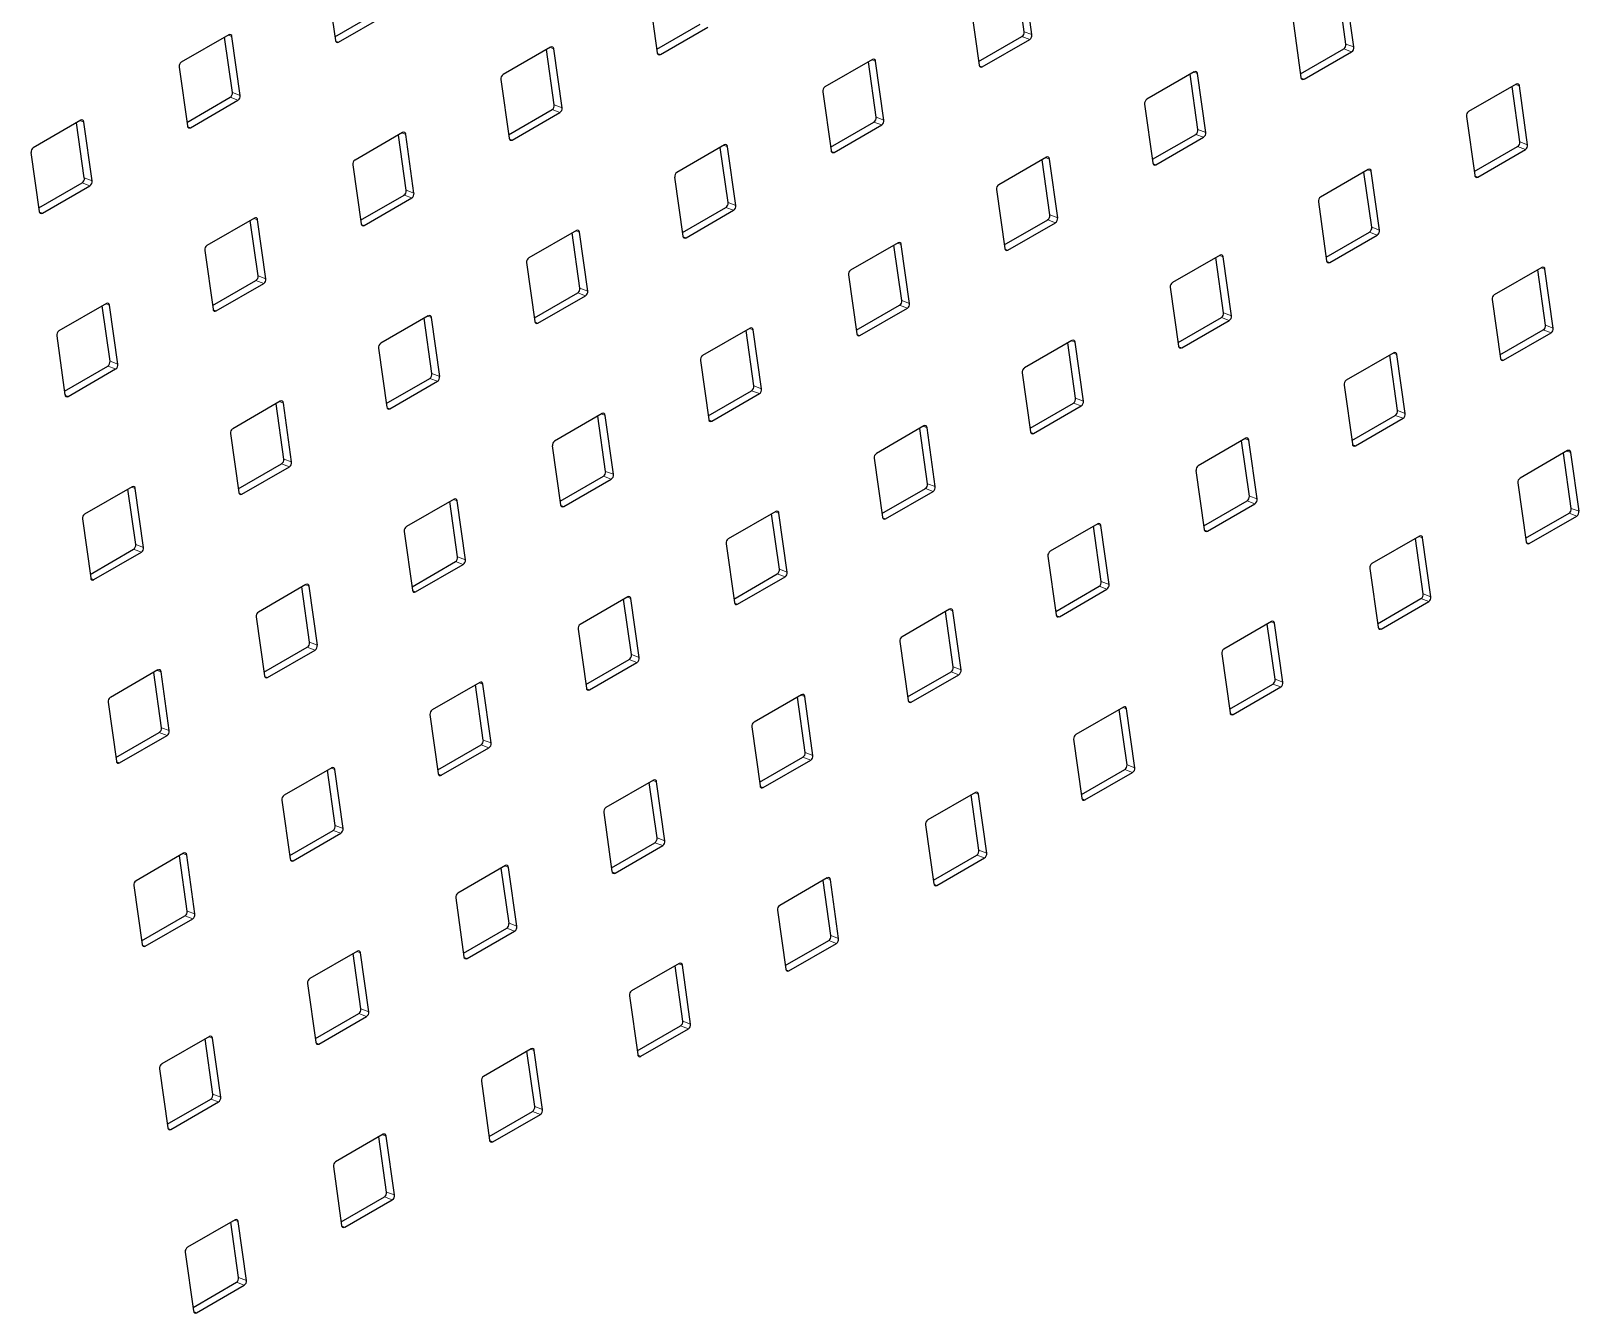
# Model space of a CAD drawing. Header units: millimetres. Extents: x -218071 to -203542, y 15363 to 51382.
# Drawn here: x -216848.28 to -216827.58, y 51088.17 to 51105.31 of the extents above; entities that cross this region are included whole.
import ezdxf

# ---------------------------------------------------------------- set-up
doc = ezdxf.new("R2010")
doc.units = ezdxf.units.MM
doc.header["$LTSCALE"] = 4
doc.layers.add('TPF-EQUIPEMENT', color=7, linetype='Continuous')

msp = doc.modelspace()

# ---------------------------------------------------------------- linework, layer by layer
at = {"layer": 'TPF-EQUIPEMENT', "color": 7, "linetype": 'Continuous', "lineweight": 25}
for p, q in [((-216835.004, 51105.3), (-216835.107, 51106.04)), ((-216834.899, 51105.261), (-216835.01, 51106.049)), ((-216844.324, 51105.97), (-216844.214, 51105.183)), ((-216830.7, 51105.135), (-216830.804, 51105.875)), ((-216830.596, 51105.096), (-216830.706, 51105.884)), ((-216840.02, 51105.806), (-216839.91, 51105.018)), ((-216835.717, 51105.641), (-216835.606, 51104.853)), ((-216844.22, 51105.231), (-216843.64, 51105.566)), ((-216844.172, 51105.16), (-216843.536, 51105.527)), ((-216839.917, 51105.066), (-216839.337, 51105.401)), ((-216831.413, 51105.476), (-216831.303, 51104.688)), ((-216845.638, 51105.259), (-216846.275, 51104.892)), ((-216845.591, 51104.487), (-216845.695, 51105.227)), ((-216845.486, 51104.448), (-216845.597, 51105.236)), ((-216839.868, 51104.995), (-216839.232, 51105.362)), ((-216835.613, 51104.901), (-216835.033, 51105.236)), ((-216835.565, 51104.83), (-216834.928, 51105.197)), ((-216841.335, 51105.094), (-216841.971, 51104.727)), ((-216841.287, 51104.322), (-216841.391, 51105.062)), ((-216841.183, 51104.283), (-216841.293, 51105.071)), ((-216831.309, 51104.736), (-216830.729, 51105.071)), ((-216831.261, 51104.665), (-216830.625, 51105.032)), ((-216846.304, 51104.828), (-216846.193, 51104.04)), ((-216837.031, 51104.929), (-216837.668, 51104.562)), ((-216836.984, 51104.157), (-216837.087, 51104.897)), ((-216836.879, 51104.118), (-216836.99, 51104.906)), ((-216842, 51104.663), (-216841.89, 51103.875)), ((-216832.728, 51104.765), (-216833.364, 51104.397)), ((-216832.68, 51103.993), (-216832.784, 51104.732)), ((-216832.576, 51103.954), (-216832.686, 51104.741)), ((-216828.424, 51104.6), (-216829.06, 51104.232)), ((-216828.376, 51103.828), (-216828.48, 51104.567)), ((-216828.272, 51103.789), (-216828.382, 51104.576)), ((-216846.2, 51104.088), (-216845.62, 51104.423)), ((-216846.152, 51104.017), (-216845.516, 51104.384)), ((-216837.697, 51104.498), (-216837.586, 51103.71)), ((-216841.897, 51103.923), (-216841.316, 51104.258)), ((-216841.848, 51103.852), (-216841.212, 51104.219)), ((-216833.393, 51104.333), (-216833.283, 51103.545)), ((-216829.09, 51104.168), (-216828.979, 51103.381)), ((-216847.618, 51104.117), (-216848.255, 51103.749)), ((-216847.571, 51103.345), (-216847.674, 51104.084)), ((-216847.466, 51103.306), (-216847.577, 51104.093)), ((-216843.315, 51103.952), (-216843.951, 51103.584)), ((-216837.593, 51103.758), (-216837.013, 51104.093)), ((-216837.545, 51103.687), (-216836.908, 51104.054)), ((-216843.267, 51103.18), (-216843.371, 51103.919)), ((-216843.163, 51103.141), (-216843.273, 51103.928)), ((-216839.011, 51103.787), (-216839.647, 51103.419)), ((-216838.963, 51103.015), (-216839.067, 51103.754)), ((-216838.859, 51102.976), (-216838.97, 51103.763)), ((-216833.289, 51103.594), (-216832.709, 51103.928)), ((-216833.241, 51103.522), (-216832.605, 51103.889)), ((-216828.986, 51103.429), (-216828.406, 51103.764)), ((-216848.284, 51103.685), (-216848.173, 51102.897)), ((-216834.707, 51103.622), (-216835.344, 51103.255)), ((-216834.66, 51102.85), (-216834.764, 51103.589)), ((-216834.555, 51102.811), (-216834.666, 51103.598)), ((-216828.938, 51103.357), (-216828.301, 51103.725)), ((-216843.98, 51103.52), (-216843.87, 51102.733)), ((-216839.677, 51103.355), (-216839.566, 51102.568)), ((-216830.404, 51103.457), (-216831.04, 51103.09)), ((-216830.356, 51102.685), (-216830.46, 51103.424)), ((-216830.252, 51102.646), (-216830.362, 51103.434)), ((-216848.18, 51102.946), (-216847.6, 51103.28)), ((-216848.132, 51102.874), (-216847.495, 51103.241)), ((-216843.876, 51102.781), (-216843.296, 51103.116)), ((-216835.373, 51103.19), (-216835.263, 51102.403)), ((-216843.828, 51102.709), (-216843.192, 51103.077)), ((-216839.573, 51102.616), (-216838.993, 51102.951)), ((-216839.525, 51102.544), (-216838.888, 51102.912)), ((-216831.069, 51103.025), (-216830.959, 51102.238)), ((-216845.295, 51102.809), (-216845.931, 51102.442)), ((-216845.247, 51102.037), (-216845.351, 51102.777)), ((-216845.143, 51101.998), (-216845.253, 51102.786)), ((-216835.269, 51102.451), (-216834.689, 51102.786)), ((-216835.221, 51102.379), (-216834.585, 51102.747)), ((-216840.991, 51102.644), (-216841.627, 51102.277)), ((-216840.943, 51101.872), (-216841.047, 51102.612)), ((-216840.839, 51101.833), (-216840.949, 51102.621)), ((-216830.966, 51102.286), (-216830.385, 51102.621)), ((-216830.917, 51102.215), (-216830.281, 51102.582)), ((-216845.96, 51102.377), (-216845.85, 51101.59)), ((-216836.687, 51102.479), (-216837.324, 51102.112)), ((-216836.64, 51101.707), (-216836.744, 51102.447)), ((-216836.535, 51101.668), (-216836.646, 51102.456)), ((-216832.384, 51102.314), (-216833.02, 51101.947)), ((-216832.232, 51101.503), (-216832.342, 51102.291)), ((-216841.657, 51102.213), (-216841.546, 51101.425)), ((-216832.336, 51101.542), (-216832.44, 51102.282)), ((-216828.08, 51102.149), (-216828.717, 51101.782)), ((-216828.033, 51101.377), (-216828.136, 51102.117)), ((-216827.928, 51101.338), (-216828.039, 51102.126)), ((-216845.856, 51101.638), (-216845.276, 51101.973)), ((-216845.808, 51101.567), (-216845.172, 51101.934)), ((-216837.353, 51102.048), (-216837.242, 51101.26)), ((-216833.049, 51101.883), (-216832.939, 51101.095)), ((-216847.274, 51101.666), (-216847.911, 51101.299)), ((-216841.553, 51101.473), (-216840.973, 51101.808)), ((-216841.505, 51101.402), (-216840.868, 51101.769)), ((-216828.746, 51101.718), (-216828.635, 51100.93)), ((-216847.227, 51100.894), (-216847.331, 51101.634)), ((-216847.122, 51100.855), (-216847.233, 51101.643)), ((-216842.971, 51101.501), (-216843.607, 51101.134)), ((-216842.923, 51100.729), (-216843.027, 51101.469)), ((-216842.819, 51100.69), (-216842.929, 51101.478)), ((-216837.249, 51101.308), (-216836.669, 51101.643)), ((-216837.201, 51101.237), (-216836.565, 51101.604)), ((-216832.946, 51101.143), (-216832.365, 51101.478)), ((-216838.667, 51101.336), (-216839.304, 51100.969)), ((-216838.62, 51100.565), (-216838.723, 51101.304)), ((-216838.515, 51100.526), (-216838.626, 51101.313)), ((-216832.897, 51101.072), (-216832.261, 51101.439)), ((-216828.642, 51100.978), (-216828.062, 51101.313)), ((-216828.594, 51100.907), (-216827.957, 51101.274)), ((-216847.94, 51101.235), (-216847.83, 51100.447)), ((-216843.636, 51101.07), (-216843.526, 51100.282)), ((-216834.364, 51101.172), (-216835, 51100.804)), ((-216834.316, 51100.4), (-216834.42, 51101.139)), ((-216834.212, 51100.361), (-216834.322, 51101.148)), ((-216839.333, 51100.905), (-216839.222, 51100.117)), ((-216830.06, 51101.007), (-216830.696, 51100.639)), ((-216830.012, 51100.235), (-216830.116, 51100.974)), ((-216829.908, 51100.196), (-216830.019, 51100.983)), ((-216847.836, 51100.495), (-216847.256, 51100.83)), ((-216847.788, 51100.424), (-216847.152, 51100.791)), ((-216843.533, 51100.33), (-216842.952, 51100.665)), ((-216835.029, 51100.74), (-216834.919, 51099.952)), ((-216843.484, 51100.259), (-216842.848, 51100.626)), ((-216839.229, 51100.166), (-216838.649, 51100.5)), ((-216839.181, 51100.094), (-216838.544, 51100.461)), ((-216830.726, 51100.575), (-216830.615, 51099.788)), ((-216844.951, 51100.359), (-216845.587, 51099.991)), ((-216844.903, 51099.587), (-216845.007, 51100.326)), ((-216844.799, 51099.548), (-216844.909, 51100.335)), ((-216834.925, 51100.001), (-216834.345, 51100.335)), ((-216834.877, 51099.929), (-216834.241, 51100.296)), ((-216840.647, 51100.194), (-216841.284, 51099.826)), ((-216840.6, 51099.422), (-216840.703, 51100.161)), ((-216840.495, 51099.383), (-216840.606, 51100.17)), ((-216836.344, 51100.029), (-216836.98, 51099.662)), ((-216830.622, 51099.836), (-216830.042, 51100.171)), ((-216830.574, 51099.764), (-216829.937, 51100.132)), ((-216845.616, 51099.927), (-216845.506, 51099.14)), ((-216836.296, 51099.257), (-216836.4, 51099.996)), ((-216836.192, 51099.218), (-216836.302, 51100.006)), ((-216832.04, 51099.864), (-216832.676, 51099.497)), ((-216831.992, 51099.092), (-216832.096, 51099.832)), ((-216831.888, 51099.053), (-216831.998, 51099.841)), ((-216841.313, 51099.762), (-216841.202, 51098.975)), ((-216837.009, 51099.597), (-216836.899, 51098.81)), ((-216827.736, 51099.699), (-216828.373, 51099.332)), ((-216827.689, 51098.927), (-216827.793, 51099.667)), ((-216827.584, 51098.888), (-216827.695, 51099.676)), ((-216845.513, 51099.188), (-216844.932, 51099.523)), ((-216845.464, 51099.116), (-216844.828, 51099.484)), ((-216832.706, 51099.432), (-216832.595, 51098.645)), ((-216846.931, 51099.216), (-216847.567, 51098.849)), ((-216846.883, 51098.444), (-216846.987, 51099.184)), ((-216846.779, 51098.405), (-216846.889, 51099.193)), ((-216841.209, 51099.023), (-216840.629, 51099.358)), ((-216841.161, 51098.951), (-216840.524, 51099.319)), ((-216836.905, 51098.858), (-216836.325, 51099.193)), ((-216828.402, 51099.268), (-216828.291, 51098.48)), ((-216842.627, 51099.051), (-216843.263, 51098.684)), ((-216842.579, 51098.279), (-216842.683, 51099.019)), ((-216842.475, 51098.24), (-216842.586, 51099.028)), ((-216836.857, 51098.786), (-216836.221, 51099.154)), ((-216832.602, 51098.693), (-216832.022, 51099.028)), ((-216832.554, 51098.622), (-216831.917, 51098.989)), ((-216847.596, 51098.785), (-216847.486, 51097.997)), ((-216838.323, 51098.886), (-216838.96, 51098.519)), ((-216838.276, 51098.114), (-216838.38, 51098.854)), ((-216838.171, 51098.075), (-216838.282, 51098.863)), ((-216828.298, 51098.528), (-216827.718, 51098.863)), ((-216828.25, 51098.457), (-216827.614, 51098.824)), ((-216843.293, 51098.62), (-216843.182, 51097.832)), ((-216834.02, 51098.721), (-216834.656, 51098.354)), ((-216833.972, 51097.949), (-216834.076, 51098.689)), ((-216833.868, 51097.91), (-216833.978, 51098.698)), ((-216847.492, 51098.045), (-216846.912, 51098.38)), ((-216838.989, 51098.455), (-216838.879, 51097.667)), ((-216829.716, 51098.556), (-216830.353, 51098.189)), ((-216829.669, 51097.784), (-216829.772, 51098.524)), ((-216829.564, 51097.745), (-216829.675, 51098.533)), ((-216847.444, 51097.974), (-216846.808, 51098.341)), ((-216843.189, 51097.88), (-216842.609, 51098.215)), ((-216843.141, 51097.809), (-216842.504, 51098.176)), ((-216834.685, 51098.29), (-216834.575, 51097.502)), ((-216838.885, 51097.715), (-216838.305, 51098.05)), ((-216838.837, 51097.644), (-216838.201, 51098.011)), ((-216830.382, 51098.125), (-216830.271, 51097.337)), ((-216844.607, 51097.908), (-216845.243, 51097.541)), ((-216844.559, 51097.136), (-216844.663, 51097.876)), ((-216844.455, 51097.097), (-216844.565, 51097.885)), ((-216840.303, 51097.743), (-216840.94, 51097.376)), ((-216834.582, 51097.55), (-216834.001, 51097.885)), ((-216834.533, 51097.479), (-216833.897, 51097.846)), ((-216840.256, 51096.972), (-216840.36, 51097.711)), ((-216840.151, 51096.933), (-216840.262, 51097.72)), ((-216836, 51097.579), (-216836.636, 51097.211)), ((-216835.952, 51096.807), (-216836.056, 51097.546)), ((-216835.848, 51096.768), (-216835.958, 51097.555)), ((-216830.278, 51097.385), (-216829.698, 51097.72)), ((-216830.23, 51097.314), (-216829.593, 51097.681)), ((-216845.273, 51097.477), (-216845.162, 51096.689)), ((-216831.696, 51097.414), (-216832.333, 51097.046)), ((-216831.649, 51096.642), (-216831.752, 51097.381)), ((-216831.544, 51096.603), (-216831.655, 51097.39)), ((-216840.969, 51097.312), (-216840.858, 51096.524)), ((-216836.665, 51097.147), (-216836.555, 51096.36)), ((-216845.169, 51096.737), (-216844.589, 51097.072)), ((-216845.121, 51096.666), (-216844.484, 51097.033)), ((-216840.865, 51096.573), (-216840.285, 51096.907)), ((-216832.362, 51096.982), (-216832.251, 51096.195)), ((-216846.587, 51096.766), (-216847.223, 51096.398)), ((-216846.539, 51095.994), (-216846.643, 51096.733)), ((-216846.435, 51095.955), (-216846.545, 51096.742)), ((-216840.817, 51096.501), (-216840.181, 51096.868)), ((-216836.562, 51096.408), (-216835.981, 51096.742)), ((-216836.513, 51096.336), (-216835.877, 51096.703)), ((-216842.283, 51096.601), (-216842.92, 51096.233)), ((-216842.236, 51095.829), (-216842.339, 51096.568)), ((-216842.131, 51095.79), (-216842.242, 51096.577)), ((-216832.258, 51096.243), (-216831.678, 51096.578)), ((-216832.21, 51096.171), (-216831.573, 51096.539)), ((-216847.252, 51096.334), (-216847.142, 51095.547)), ((-216837.98, 51096.436), (-216838.616, 51096.069)), ((-216837.932, 51095.664), (-216838.036, 51096.403)), ((-216837.828, 51095.625), (-216837.938, 51096.413)), ((-216842.949, 51096.169), (-216842.838, 51095.382)), ((-216833.676, 51096.271), (-216834.312, 51095.904)), ((-216833.628, 51095.499), (-216833.732, 51096.239)), ((-216833.524, 51095.46), (-216833.635, 51096.248)), ((-216847.149, 51095.595), (-216846.568, 51095.93)), ((-216847.1, 51095.523), (-216846.464, 51095.891)), ((-216838.645, 51096.004), (-216838.535, 51095.217)), ((-216842.845, 51095.43), (-216842.265, 51095.765)), ((-216842.797, 51095.358), (-216842.16, 51095.726)), ((-216834.342, 51095.84), (-216834.231, 51095.052)), ((-216844.263, 51095.458), (-216844.9, 51095.091)), ((-216838.541, 51095.265), (-216837.961, 51095.6)), ((-216838.493, 51095.193), (-216837.857, 51095.561)), ((-216844.216, 51094.686), (-216844.319, 51095.426)), ((-216844.111, 51094.647), (-216844.222, 51095.435)), ((-216839.96, 51095.293), (-216840.596, 51094.926)), ((-216839.912, 51094.521), (-216840.016, 51095.261)), ((-216839.808, 51094.482), (-216839.918, 51095.27)), ((-216834.238, 51095.1), (-216833.658, 51095.435)), ((-216834.19, 51095.029), (-216833.553, 51095.396)), ((-216835.656, 51095.128), (-216836.292, 51094.761)), ((-216835.608, 51094.356), (-216835.712, 51095.096)), ((-216835.504, 51094.317), (-216835.614, 51095.105)), ((-216844.929, 51095.027), (-216844.818, 51094.239)), ((-216840.625, 51094.862), (-216840.515, 51094.074)), ((-216836.322, 51094.697), (-216836.211, 51093.909)), ((-216844.825, 51094.287), (-216844.245, 51094.622)), ((-216844.777, 51094.216), (-216844.14, 51094.583)), ((-216840.521, 51094.122), (-216839.941, 51094.457)), ((-216846.243, 51094.315), (-216846.879, 51093.948)), ((-216846.195, 51093.543), (-216846.299, 51094.283)), ((-216846.091, 51093.504), (-216846.202, 51094.292)), ((-216840.473, 51094.051), (-216839.837, 51094.418)), ((-216836.218, 51093.957), (-216835.638, 51094.292)), ((-216836.17, 51093.886), (-216835.533, 51094.253)), ((-216841.939, 51094.151), (-216842.576, 51093.783)), ((-216841.892, 51093.379), (-216841.996, 51094.118)), ((-216841.787, 51093.34), (-216841.898, 51094.127)), ((-216846.909, 51093.884), (-216846.798, 51093.096)), ((-216837.636, 51093.986), (-216838.272, 51093.618)), ((-216837.588, 51093.214), (-216837.692, 51093.953)), ((-216837.484, 51093.175), (-216837.594, 51093.962)), ((-216842.605, 51093.719), (-216842.495, 51092.931)), ((-216846.805, 51093.144), (-216846.225, 51093.479)), ((-216846.757, 51093.073), (-216846.12, 51093.44)), ((-216838.301, 51093.554), (-216838.191, 51092.767)), ((-216842.501, 51092.98), (-216841.921, 51093.314)), ((-216842.453, 51092.908), (-216841.817, 51093.275)), ((-216843.919, 51093.008), (-216844.556, 51092.641)), ((-216843.872, 51092.236), (-216843.976, 51092.975)), ((-216843.767, 51092.197), (-216843.878, 51092.984)), ((-216838.198, 51092.815), (-216837.617, 51093.15)), ((-216838.149, 51092.743), (-216837.513, 51093.11)), ((-216839.616, 51092.843), (-216840.252, 51092.476)), ((-216839.568, 51092.071), (-216839.672, 51092.81)), ((-216839.464, 51092.032), (-216839.574, 51092.82)), ((-216844.585, 51092.576), (-216844.474, 51091.789)), ((-216840.281, 51092.411), (-216840.171, 51091.624)), ((-216844.481, 51091.837), (-216843.901, 51092.172)), ((-216844.433, 51091.765), (-216843.797, 51092.133)), ((-216840.178, 51091.672), (-216839.597, 51092.007)), ((-216840.129, 51091.601), (-216839.493, 51091.968)), ((-216845.899, 51091.865), (-216846.536, 51091.498)), ((-216845.852, 51091.093), (-216845.955, 51091.833)), ((-216845.747, 51091.054), (-216845.858, 51091.842)), ((-216841.596, 51091.7), (-216842.232, 51091.333)), ((-216841.548, 51090.928), (-216841.652, 51091.668)), ((-216841.444, 51090.889), (-216841.554, 51091.677)), ((-216846.565, 51091.434), (-216846.454, 51090.646)), ((-216842.261, 51091.269), (-216842.151, 51090.481)), ((-216846.461, 51090.694), (-216845.881, 51091.029)), ((-216846.413, 51090.623), (-216845.776, 51090.99)), ((-216842.157, 51090.529), (-216841.577, 51090.864)), ((-216842.109, 51090.458), (-216841.473, 51090.825)), ((-216843.576, 51090.558), (-216844.212, 51090.19)), ((-216843.528, 51089.786), (-216843.632, 51090.525)), ((-216843.424, 51089.747), (-216843.534, 51090.534)), ((-216844.241, 51090.126), (-216844.131, 51089.338)), ((-216844.137, 51089.387), (-216843.557, 51089.721)), ((-216844.089, 51089.315), (-216843.453, 51089.682)), ((-216845.555, 51089.415), (-216846.192, 51089.048)), ((-216845.508, 51088.643), (-216845.612, 51089.382)), ((-216845.403, 51088.604), (-216845.514, 51089.391)), ((-216846.221, 51088.983), (-216846.111, 51088.196)), ((-216846.117, 51088.244), (-216845.537, 51088.579)), ((-216846.069, 51088.172), (-216845.433, 51088.54))]:
    msp.add_line(p, q, dxfattribs=at)
at = {"layer": 'TPF-EQUIPEMENT', "color": 8, "linetype": 'Continuous', "lineweight": 18}
for p, q in [((-216845.647, 51105.254), (-216845.597, 51105.236)), ((-216835.033, 51105.236), (-216834.928, 51105.197)), ((-216835.004, 51105.3), (-216834.899, 51105.261)), ((-216844.212, 51105.174), (-216844.172, 51105.16)), ((-216841.343, 51105.09), (-216841.293, 51105.071)), ((-216839.908, 51105.009), (-216839.868, 51104.995)), ((-216830.729, 51105.071), (-216830.625, 51105.032)), ((-216830.7, 51105.135), (-216830.596, 51105.096)), ((-216837.039, 51104.925), (-216836.99, 51104.906)), ((-216835.604, 51104.844), (-216835.565, 51104.83)), ((-216832.736, 51104.76), (-216832.686, 51104.741)), ((-216831.301, 51104.68), (-216831.261, 51104.665)), ((-216828.432, 51104.595), (-216828.382, 51104.576)), ((-216845.62, 51104.423), (-216845.516, 51104.384)), ((-216845.591, 51104.487), (-216845.486, 51104.448)), ((-216841.316, 51104.258), (-216841.212, 51104.219)), ((-216841.287, 51104.322), (-216841.183, 51104.283)), ((-216836.984, 51104.157), (-216836.879, 51104.118)), ((-216847.626, 51104.112), (-216847.577, 51104.093)), ((-216846.191, 51104.032), (-216846.152, 51104.017)), ((-216843.323, 51103.947), (-216843.273, 51103.928)), ((-216837.013, 51104.093), (-216836.908, 51104.054)), ((-216832.68, 51103.993), (-216832.576, 51103.954)), ((-216841.888, 51103.867), (-216841.848, 51103.852)), ((-216839.019, 51103.782), (-216838.97, 51103.763)), ((-216832.709, 51103.928), (-216832.605, 51103.889)), ((-216828.406, 51103.764), (-216828.301, 51103.725)), ((-216828.376, 51103.828), (-216828.272, 51103.789)), ((-216837.584, 51103.702), (-216837.545, 51103.687)), ((-216834.716, 51103.617), (-216834.666, 51103.598)), ((-216833.281, 51103.537), (-216833.241, 51103.522)), ((-216847.571, 51103.345), (-216847.466, 51103.306)), ((-216830.412, 51103.452), (-216830.362, 51103.434)), ((-216828.977, 51103.372), (-216828.938, 51103.357)), ((-216847.6, 51103.28), (-216847.495, 51103.241)), ((-216843.296, 51103.116), (-216843.192, 51103.077)), ((-216843.267, 51103.18), (-216843.163, 51103.141)), ((-216838.993, 51102.951), (-216838.888, 51102.912)), ((-216838.963, 51103.015), (-216838.859, 51102.976)), ((-216848.171, 51102.889), (-216848.132, 51102.874)), ((-216845.303, 51102.804), (-216845.253, 51102.786)), ((-216843.868, 51102.724), (-216843.828, 51102.709)), ((-216834.689, 51102.786), (-216834.585, 51102.747)), ((-216834.66, 51102.85), (-216834.555, 51102.811)), ((-216840.999, 51102.639), (-216840.949, 51102.621)), ((-216839.564, 51102.559), (-216839.525, 51102.544)), ((-216830.385, 51102.621), (-216830.281, 51102.582)), ((-216830.356, 51102.685), (-216830.252, 51102.646)), ((-216836.696, 51102.474), (-216836.646, 51102.456)), ((-216835.26, 51102.394), (-216835.221, 51102.379)), ((-216832.392, 51102.309), (-216832.342, 51102.291)), ((-216830.957, 51102.229), (-216830.917, 51102.215)), ((-216828.088, 51102.145), (-216828.039, 51102.126)), ((-216845.276, 51101.973), (-216845.172, 51101.934)), ((-216845.247, 51102.037), (-216845.143, 51101.998)), ((-216840.973, 51101.808), (-216840.868, 51101.769)), ((-216840.943, 51101.872), (-216840.839, 51101.833)), ((-216836.64, 51101.707), (-216836.535, 51101.668)), ((-216847.283, 51101.661), (-216847.233, 51101.643)), ((-216845.848, 51101.581), (-216845.808, 51101.567)), ((-216842.979, 51101.497), (-216842.929, 51101.478)), ((-216836.669, 51101.643), (-216836.565, 51101.604)), ((-216832.365, 51101.478), (-216832.261, 51101.439)), ((-216832.336, 51101.542), (-216832.232, 51101.503)), ((-216841.544, 51101.416), (-216841.505, 51101.402)), ((-216838.675, 51101.332), (-216838.626, 51101.313)), ((-216828.062, 51101.313), (-216827.957, 51101.274)), ((-216828.033, 51101.377), (-216827.928, 51101.338)), ((-216837.24, 51101.251), (-216837.201, 51101.237)), ((-216834.372, 51101.167), (-216834.322, 51101.148)), ((-216832.937, 51101.087), (-216832.897, 51101.072)), ((-216847.227, 51100.894), (-216847.122, 51100.855)), ((-216830.068, 51101.002), (-216830.019, 51100.983)), ((-216828.633, 51100.922), (-216828.594, 51100.907)), ((-216847.256, 51100.83), (-216847.152, 51100.791)), ((-216842.952, 51100.665), (-216842.848, 51100.626)), ((-216842.923, 51100.729), (-216842.819, 51100.69)), ((-216847.828, 51100.439), (-216847.788, 51100.424)), ((-216838.649, 51100.5), (-216838.544, 51100.461)), ((-216838.62, 51100.565), (-216838.515, 51100.526)), ((-216844.959, 51100.354), (-216844.909, 51100.335)), ((-216843.524, 51100.274), (-216843.484, 51100.259)), ((-216834.345, 51100.335), (-216834.241, 51100.296)), ((-216834.316, 51100.4), (-216834.212, 51100.361)), ((-216830.012, 51100.235), (-216829.908, 51100.196)), ((-216840.655, 51100.189), (-216840.606, 51100.17)), ((-216839.22, 51100.109), (-216839.181, 51100.094)), ((-216836.352, 51100.024), (-216836.302, 51100.006)), ((-216830.042, 51100.171), (-216829.937, 51100.132)), ((-216834.917, 51099.944), (-216834.877, 51099.929)), ((-216832.048, 51099.859), (-216831.998, 51099.841)), ((-216830.613, 51099.779), (-216830.574, 51099.764)), ((-216827.745, 51099.694), (-216827.695, 51099.676)), ((-216844.932, 51099.523), (-216844.828, 51099.484)), ((-216844.903, 51099.587), (-216844.799, 51099.548)), ((-216840.6, 51099.422), (-216840.495, 51099.383)), ((-216846.939, 51099.211), (-216846.889, 51099.193)), ((-216840.629, 51099.358), (-216840.524, 51099.319)), ((-216836.325, 51099.193), (-216836.221, 51099.154)), ((-216836.296, 51099.257), (-216836.192, 51099.218)), ((-216845.504, 51099.131), (-216845.464, 51099.116)), ((-216842.635, 51099.046), (-216842.586, 51099.028)), ((-216832.022, 51099.028), (-216831.917, 51098.989)), ((-216831.992, 51099.092), (-216831.888, 51099.053)), ((-216841.2, 51098.966), (-216841.161, 51098.951)), ((-216838.332, 51098.881), (-216838.282, 51098.863)), ((-216836.897, 51098.801), (-216836.857, 51098.786)), ((-216827.718, 51098.863), (-216827.614, 51098.824)), ((-216827.689, 51098.927), (-216827.584, 51098.888)), ((-216834.028, 51098.716), (-216833.978, 51098.698)), ((-216832.593, 51098.636), (-216832.554, 51098.622)), ((-216846.912, 51098.38), (-216846.808, 51098.341)), ((-216846.883, 51098.444), (-216846.779, 51098.405)), ((-216829.724, 51098.552), (-216829.675, 51098.533)), ((-216828.289, 51098.471), (-216828.25, 51098.457)), ((-216842.609, 51098.215), (-216842.504, 51098.176)), ((-216842.579, 51098.279), (-216842.475, 51098.24)), ((-216847.484, 51097.988), (-216847.444, 51097.974)), ((-216838.305, 51098.05), (-216838.201, 51098.011)), ((-216838.276, 51098.114), (-216838.171, 51098.075)), ((-216833.972, 51097.949), (-216833.868, 51097.91)), ((-216844.615, 51097.904), (-216844.565, 51097.885)), ((-216843.18, 51097.823), (-216843.141, 51097.809)), ((-216840.312, 51097.739), (-216840.262, 51097.72)), ((-216834.001, 51097.885), (-216833.897, 51097.846)), ((-216829.669, 51097.784), (-216829.564, 51097.745)), ((-216838.876, 51097.659), (-216838.837, 51097.644)), ((-216836.008, 51097.574), (-216835.958, 51097.555)), ((-216829.698, 51097.72), (-216829.593, 51097.681)), ((-216834.573, 51097.494), (-216834.533, 51097.479)), ((-216831.704, 51097.409), (-216831.655, 51097.39)), ((-216830.269, 51097.329), (-216830.23, 51097.314)), ((-216844.559, 51097.136), (-216844.455, 51097.097)), ((-216844.589, 51097.072), (-216844.484, 51097.033)), ((-216840.285, 51096.907), (-216840.181, 51096.868)), ((-216840.256, 51096.972), (-216840.151, 51096.933)), ((-216846.595, 51096.761), (-216846.545, 51096.742)), ((-216835.981, 51096.742), (-216835.877, 51096.703)), ((-216835.952, 51096.807), (-216835.848, 51096.768)), ((-216845.16, 51096.681), (-216845.121, 51096.666)), ((-216842.291, 51096.596), (-216842.242, 51096.577)), ((-216840.856, 51096.516), (-216840.817, 51096.501)), ((-216831.678, 51096.578), (-216831.573, 51096.539)), ((-216831.649, 51096.642), (-216831.544, 51096.603)), ((-216837.988, 51096.431), (-216837.938, 51096.413)), ((-216836.553, 51096.351), (-216836.513, 51096.336)), ((-216833.684, 51096.266), (-216833.635, 51096.248)), ((-216832.249, 51096.186), (-216832.21, 51096.171)), ((-216846.568, 51095.93), (-216846.464, 51095.891)), ((-216846.539, 51095.994), (-216846.435, 51095.955)), ((-216842.265, 51095.765), (-216842.16, 51095.726)), ((-216842.236, 51095.829), (-216842.131, 51095.79)), ((-216837.932, 51095.664), (-216837.828, 51095.625)), ((-216847.14, 51095.538), (-216847.1, 51095.523)), ((-216837.961, 51095.6), (-216837.857, 51095.561)), ((-216833.628, 51095.499), (-216833.524, 51095.46)), ((-216844.271, 51095.453), (-216844.222, 51095.435)), ((-216842.836, 51095.373), (-216842.797, 51095.358)), ((-216839.968, 51095.288), (-216839.918, 51095.27)), ((-216833.658, 51095.435), (-216833.553, 51095.396)), ((-216838.533, 51095.208), (-216838.493, 51095.193)), ((-216835.664, 51095.124), (-216835.614, 51095.105)), ((-216834.229, 51095.043), (-216834.19, 51095.029)), ((-216844.216, 51094.686), (-216844.111, 51094.647)), ((-216844.245, 51094.622), (-216844.14, 51094.583)), ((-216839.941, 51094.457), (-216839.837, 51094.418)), ((-216839.912, 51094.521), (-216839.808, 51094.482)), ((-216846.251, 51094.311), (-216846.202, 51094.292)), ((-216844.816, 51094.23), (-216844.777, 51094.216)), ((-216835.638, 51094.292), (-216835.533, 51094.253)), ((-216835.608, 51094.356), (-216835.504, 51094.317)), ((-216841.948, 51094.146), (-216841.898, 51094.127)), ((-216840.513, 51094.066), (-216840.473, 51094.051)), ((-216837.644, 51093.981), (-216837.594, 51093.962)), ((-216836.209, 51093.901), (-216836.17, 51093.886)), ((-216846.225, 51093.479), (-216846.12, 51093.44)), ((-216846.195, 51093.543), (-216846.091, 51093.504)), ((-216841.921, 51093.314), (-216841.817, 51093.275)), ((-216841.892, 51093.379), (-216841.787, 51093.34)), ((-216837.588, 51093.214), (-216837.484, 51093.175)), ((-216846.796, 51093.088), (-216846.757, 51093.073)), ((-216843.928, 51093.003), (-216843.878, 51092.984)), ((-216837.617, 51093.15), (-216837.513, 51093.11)), ((-216842.492, 51092.923), (-216842.453, 51092.908)), ((-216839.624, 51092.838), (-216839.574, 51092.82)), ((-216838.189, 51092.758), (-216838.149, 51092.743)), ((-216843.901, 51092.172), (-216843.797, 51092.133)), ((-216843.872, 51092.236), (-216843.767, 51092.197)), ((-216839.597, 51092.007), (-216839.493, 51091.968)), ((-216839.568, 51092.071), (-216839.464, 51092.032)), ((-216845.907, 51091.86), (-216845.858, 51091.842)), ((-216844.472, 51091.78), (-216844.433, 51091.765)), ((-216841.604, 51091.695), (-216841.554, 51091.677)), ((-216840.169, 51091.615), (-216840.129, 51091.601)), ((-216845.881, 51091.029), (-216845.776, 51090.99)), ((-216845.852, 51091.093), (-216845.747, 51091.054)), ((-216841.548, 51090.928), (-216841.444, 51090.889)), ((-216841.577, 51090.864), (-216841.473, 51090.825)), ((-216846.452, 51090.637), (-216846.413, 51090.623)), ((-216843.584, 51090.553), (-216843.534, 51090.534)), ((-216842.149, 51090.473), (-216842.109, 51090.458)), ((-216843.557, 51089.721), (-216843.453, 51089.682)), ((-216843.528, 51089.786), (-216843.424, 51089.747)), ((-216845.564, 51089.41), (-216845.514, 51089.391)), ((-216844.129, 51089.33), (-216844.089, 51089.315)), ((-216845.508, 51088.643), (-216845.403, 51088.604)), ((-216845.537, 51088.579), (-216845.433, 51088.54)), ((-216846.108, 51088.187), (-216846.069, 51088.172))]:
    msp.add_line(p, q, dxfattribs=at)
at = {"layer": 'TPF-EQUIPEMENT', "color": 7, "linetype": 'Continuous', "lineweight": 25}
for centre, radius, start, end in [((-216845.624, 51105.236), 0.027, 358.9775, 122.2879), ((-216835.07, 51105.292), 0.0672, 303.9011, 7.1338), ((-216834.966, 51105.253), 0.0672, 303.9011, 7.1338), ((-216844.186, 51105.182), 0.027, 178.9775, 302.2879), ((-216841.32, 51105.071), 0.027, 358.9775, 122.2879), ((-216839.883, 51105.017), 0.027, 178.9775, 302.2879), ((-216830.767, 51105.127), 0.0672, 303.9011, 7.1338), ((-216830.662, 51105.088), 0.0672, 303.9011, 7.1338), ((-216846.237, 51104.836), 0.0672, 123.9011, 187.1338), ((-216837.017, 51104.907), 0.027, 358.9775, 122.2879), ((-216835.579, 51104.853), 0.027, 178.9775, 302.2879), ((-216841.934, 51104.671), 0.0672, 123.9011, 187.1338), ((-216832.713, 51104.742), 0.027, 358.9775, 122.2879), ((-216831.276, 51104.688), 0.027, 178.9775, 302.2879), ((-216828.409, 51104.577), 0.027, 358.9775, 122.2879), ((-216845.658, 51104.479), 0.0672, 303.9011, 7.1338), ((-216845.553, 51104.44), 0.0672, 303.9011, 7.1338), ((-216837.63, 51104.506), 0.0672, 123.9011, 187.1338), ((-216833.326, 51104.341), 0.0672, 123.9011, 187.1338), ((-216841.354, 51104.314), 0.0672, 303.9011, 7.1338), ((-216841.249, 51104.275), 0.0672, 303.9011, 7.1338), ((-216837.05, 51104.149), 0.0672, 303.9011, 7.1338), ((-216829.023, 51104.177), 0.0672, 123.9011, 187.1338), ((-216847.604, 51104.094), 0.027, 358.9775, 122.2879), ((-216846.166, 51104.04), 0.027, 178.9775, 302.2879), ((-216843.3, 51103.929), 0.027, 358.9775, 122.2879), ((-216836.946, 51104.11), 0.0672, 303.9011, 7.1338), ((-216832.747, 51103.984), 0.0672, 303.9011, 7.1338), ((-216832.642, 51103.945), 0.0672, 303.9011, 7.1338), ((-216848.217, 51103.693), 0.0672, 123.9011, 187.1338), ((-216841.863, 51103.875), 0.027, 178.9775, 302.2879), ((-216838.997, 51103.764), 0.027, 358.9775, 122.2879), ((-216828.443, 51103.819), 0.0672, 303.9011, 7.1338), ((-216828.339, 51103.78), 0.0672, 303.9011, 7.1338), ((-216843.914, 51103.529), 0.0672, 123.9011, 187.1338), ((-216837.559, 51103.71), 0.027, 178.9775, 302.2879), ((-216834.693, 51103.599), 0.027, 358.9775, 122.2879), ((-216833.256, 51103.545), 0.027, 178.9775, 302.2879), ((-216847.637, 51103.336), 0.0672, 303.9011, 7.1338), ((-216839.61, 51103.364), 0.0672, 123.9011, 187.1338), ((-216830.389, 51103.434), 0.027, 358.9775, 122.2879), ((-216828.952, 51103.38), 0.027, 178.9775, 302.2879), ((-216847.533, 51103.297), 0.0672, 303.9011, 7.1338), ((-216843.334, 51103.171), 0.0672, 303.9011, 7.1338), ((-216843.229, 51103.132), 0.0672, 303.9011, 7.1338), ((-216835.306, 51103.199), 0.0672, 123.9011, 187.1338), ((-216839.03, 51103.006), 0.0672, 303.9011, 7.1338), ((-216838.926, 51102.967), 0.0672, 303.9011, 7.1338), ((-216831.003, 51103.034), 0.0672, 123.9011, 187.1338), ((-216848.146, 51102.897), 0.027, 178.9775, 302.2879), ((-216845.28, 51102.786), 0.027, 358.9775, 122.2879), ((-216843.843, 51102.732), 0.027, 178.9775, 302.2879), ((-216834.727, 51102.842), 0.0672, 303.9011, 7.1338), ((-216834.622, 51102.803), 0.0672, 303.9011, 7.1338), ((-216840.976, 51102.621), 0.027, 358.9775, 122.2879), ((-216839.539, 51102.567), 0.027, 178.9775, 302.2879), ((-216830.423, 51102.677), 0.0672, 303.9011, 7.1338), ((-216830.319, 51102.638), 0.0672, 303.9011, 7.1338), ((-216845.893, 51102.386), 0.0672, 123.9011, 187.1338), ((-216836.673, 51102.456), 0.027, 358.9775, 122.2879), ((-216835.235, 51102.402), 0.027, 178.9775, 302.2879), ((-216832.369, 51102.291), 0.027, 358.9775, 122.2879), ((-216841.59, 51102.221), 0.0672, 123.9011, 187.1338), ((-216837.286, 51102.056), 0.0672, 123.9011, 187.1338), ((-216830.932, 51102.237), 0.027, 178.9775, 302.2879), ((-216828.066, 51102.126), 0.027, 358.9775, 122.2879), ((-216845.314, 51102.029), 0.0672, 303.9011, 7.1338), ((-216845.209, 51101.99), 0.0672, 303.9011, 7.1338), ((-216832.983, 51101.891), 0.0672, 123.9011, 187.1338), ((-216847.26, 51101.643), 0.027, 358.9775, 122.2879), ((-216841.01, 51101.864), 0.0672, 303.9011, 7.1338), ((-216840.906, 51101.825), 0.0672, 303.9011, 7.1338), ((-216836.706, 51101.699), 0.0672, 303.9011, 7.1338), ((-216836.602, 51101.66), 0.0672, 303.9011, 7.1338), ((-216828.679, 51101.726), 0.0672, 123.9011, 187.1338), ((-216845.823, 51101.589), 0.027, 178.9775, 302.2879), ((-216842.956, 51101.478), 0.027, 358.9775, 122.2879), ((-216832.403, 51101.534), 0.0672, 303.9011, 7.1338), ((-216832.298, 51101.495), 0.0672, 303.9011, 7.1338), ((-216847.873, 51101.243), 0.0672, 123.9011, 187.1338), ((-216841.519, 51101.425), 0.027, 178.9775, 302.2879), ((-216838.653, 51101.314), 0.027, 358.9775, 122.2879), ((-216837.215, 51101.26), 0.027, 178.9775, 302.2879), ((-216828.099, 51101.369), 0.0672, 303.9011, 7.1338), ((-216827.995, 51101.33), 0.0672, 303.9011, 7.1338), ((-216843.57, 51101.078), 0.0672, 123.9011, 187.1338), ((-216834.349, 51101.149), 0.027, 358.9775, 122.2879), ((-216832.912, 51101.095), 0.027, 178.9775, 302.2879), ((-216847.294, 51100.886), 0.0672, 303.9011, 7.1338), ((-216847.189, 51100.847), 0.0672, 303.9011, 7.1338), ((-216839.266, 51100.913), 0.0672, 123.9011, 187.1338), ((-216830.046, 51100.984), 0.027, 358.9775, 122.2879), ((-216828.608, 51100.93), 0.027, 178.9775, 302.2879), ((-216842.99, 51100.721), 0.0672, 303.9011, 7.1338), ((-216842.886, 51100.682), 0.0672, 303.9011, 7.1338), ((-216834.963, 51100.748), 0.0672, 123.9011, 187.1338), ((-216830.659, 51100.584), 0.0672, 123.9011, 187.1338), ((-216847.802, 51100.447), 0.027, 178.9775, 302.2879), ((-216838.686, 51100.556), 0.0672, 303.9011, 7.1338), ((-216838.582, 51100.517), 0.0672, 303.9011, 7.1338), ((-216844.936, 51100.336), 0.027, 358.9775, 122.2879), ((-216843.499, 51100.282), 0.027, 178.9775, 302.2879), ((-216834.383, 51100.391), 0.0672, 303.9011, 7.1338), ((-216834.278, 51100.352), 0.0672, 303.9011, 7.1338), ((-216830.079, 51100.226), 0.0672, 303.9011, 7.1338), ((-216840.633, 51100.171), 0.027, 358.9775, 122.2879), ((-216839.195, 51100.117), 0.027, 178.9775, 302.2879), ((-216836.329, 51100.006), 0.027, 358.9775, 122.2879), ((-216829.975, 51100.187), 0.0672, 303.9011, 7.1338), ((-216845.55, 51099.936), 0.0672, 123.9011, 187.1338), ((-216841.246, 51099.771), 0.0672, 123.9011, 187.1338), ((-216834.892, 51099.952), 0.027, 178.9775, 302.2879), ((-216832.025, 51099.841), 0.027, 358.9775, 122.2879), ((-216836.942, 51099.606), 0.0672, 123.9011, 187.1338), ((-216830.588, 51099.787), 0.027, 178.9775, 302.2879), ((-216827.722, 51099.676), 0.027, 358.9775, 122.2879), ((-216844.97, 51099.578), 0.0672, 303.9011, 7.1338), ((-216844.865, 51099.539), 0.0672, 303.9011, 7.1338), ((-216840.666, 51099.413), 0.0672, 303.9011, 7.1338), ((-216832.639, 51099.441), 0.0672, 123.9011, 187.1338), ((-216846.916, 51099.193), 0.027, 358.9775, 122.2879), ((-216840.562, 51099.374), 0.0672, 303.9011, 7.1338), ((-216836.363, 51099.249), 0.0672, 303.9011, 7.1338), ((-216836.258, 51099.21), 0.0672, 303.9011, 7.1338), ((-216828.335, 51099.276), 0.0672, 123.9011, 187.1338), ((-216845.479, 51099.139), 0.027, 178.9775, 302.2879), ((-216842.613, 51099.028), 0.027, 358.9775, 122.2879), ((-216841.175, 51098.974), 0.027, 178.9775, 302.2879), ((-216832.059, 51099.084), 0.0672, 303.9011, 7.1338), ((-216831.955, 51099.045), 0.0672, 303.9011, 7.1338), ((-216847.53, 51098.793), 0.0672, 123.9011, 187.1338), ((-216838.309, 51098.863), 0.027, 358.9775, 122.2879), ((-216836.872, 51098.809), 0.027, 178.9775, 302.2879), ((-216827.755, 51098.919), 0.0672, 303.9011, 7.1338), ((-216827.651, 51098.88), 0.0672, 303.9011, 7.1338), ((-216843.226, 51098.628), 0.0672, 123.9011, 187.1338), ((-216834.005, 51098.698), 0.027, 358.9775, 122.2879), ((-216832.568, 51098.644), 0.027, 178.9775, 302.2879), ((-216846.95, 51098.436), 0.0672, 303.9011, 7.1338), ((-216846.845, 51098.397), 0.0672, 303.9011, 7.1338), ((-216838.922, 51098.463), 0.0672, 123.9011, 187.1338), ((-216834.619, 51098.298), 0.0672, 123.9011, 187.1338), ((-216829.702, 51098.533), 0.027, 358.9775, 122.2879), ((-216828.264, 51098.48), 0.027, 178.9775, 302.2879), ((-216842.646, 51098.271), 0.0672, 303.9011, 7.1338), ((-216842.542, 51098.232), 0.0672, 303.9011, 7.1338), ((-216830.315, 51098.133), 0.0672, 123.9011, 187.1338), ((-216847.459, 51097.996), 0.027, 178.9775, 302.2879), ((-216838.343, 51098.106), 0.0672, 303.9011, 7.1338), ((-216838.238, 51098.067), 0.0672, 303.9011, 7.1338), ((-216834.039, 51097.941), 0.0672, 303.9011, 7.1338), ((-216844.592, 51097.886), 0.027, 358.9775, 122.2879), ((-216843.155, 51097.832), 0.027, 178.9775, 302.2879), ((-216840.289, 51097.721), 0.027, 358.9775, 122.2879), ((-216833.935, 51097.902), 0.0672, 303.9011, 7.1338), ((-216829.735, 51097.776), 0.0672, 303.9011, 7.1338), ((-216829.631, 51097.737), 0.0672, 303.9011, 7.1338), ((-216845.206, 51097.485), 0.0672, 123.9011, 187.1338), ((-216838.851, 51097.667), 0.027, 178.9775, 302.2879), ((-216835.985, 51097.556), 0.027, 358.9775, 122.2879), ((-216840.902, 51097.32), 0.0672, 123.9011, 187.1338), ((-216834.548, 51097.502), 0.027, 178.9775, 302.2879), ((-216831.682, 51097.391), 0.027, 358.9775, 122.2879), ((-216830.244, 51097.337), 0.027, 178.9775, 302.2879), ((-216844.626, 51097.128), 0.0672, 303.9011, 7.1338), ((-216836.599, 51097.155), 0.0672, 123.9011, 187.1338), ((-216844.522, 51097.089), 0.0672, 303.9011, 7.1338), ((-216840.322, 51096.963), 0.0672, 303.9011, 7.1338), ((-216840.218, 51096.924), 0.0672, 303.9011, 7.1338), ((-216832.295, 51096.991), 0.0672, 123.9011, 187.1338), ((-216846.572, 51096.743), 0.027, 358.9775, 122.2879), ((-216836.019, 51096.798), 0.0672, 303.9011, 7.1338), ((-216835.914, 51096.759), 0.0672, 303.9011, 7.1338), ((-216845.135, 51096.689), 0.027, 178.9775, 302.2879), ((-216842.269, 51096.578), 0.027, 358.9775, 122.2879), ((-216840.831, 51096.524), 0.027, 178.9775, 302.2879), ((-216831.715, 51096.633), 0.0672, 303.9011, 7.1338), ((-216831.611, 51096.594), 0.0672, 303.9011, 7.1338), ((-216847.186, 51096.343), 0.0672, 123.9011, 187.1338), ((-216837.965, 51096.413), 0.027, 358.9775, 122.2879), ((-216836.528, 51096.359), 0.027, 178.9775, 302.2879), ((-216842.882, 51096.178), 0.0672, 123.9011, 187.1338), ((-216833.662, 51096.248), 0.027, 358.9775, 122.2879), ((-216832.224, 51096.194), 0.027, 178.9775, 302.2879), ((-216846.606, 51095.985), 0.0672, 303.9011, 7.1338), ((-216846.502, 51095.946), 0.0672, 303.9011, 7.1338), ((-216838.579, 51096.013), 0.0672, 123.9011, 187.1338), ((-216834.275, 51095.848), 0.0672, 123.9011, 187.1338), ((-216842.302, 51095.821), 0.0672, 303.9011, 7.1338), ((-216842.198, 51095.781), 0.0672, 303.9011, 7.1338), ((-216837.999, 51095.656), 0.0672, 303.9011, 7.1338), ((-216847.115, 51095.546), 0.027, 178.9775, 302.2879), ((-216844.249, 51095.435), 0.027, 358.9775, 122.2879), ((-216837.894, 51095.617), 0.0672, 303.9011, 7.1338), ((-216833.695, 51095.491), 0.0672, 303.9011, 7.1338), ((-216833.591, 51095.452), 0.0672, 303.9011, 7.1338), ((-216842.811, 51095.381), 0.027, 178.9775, 302.2879), ((-216839.945, 51095.27), 0.027, 358.9775, 122.2879), ((-216844.862, 51095.035), 0.0672, 123.9011, 187.1338), ((-216838.508, 51095.216), 0.027, 178.9775, 302.2879), ((-216835.641, 51095.105), 0.027, 358.9775, 122.2879), ((-216834.204, 51095.051), 0.027, 178.9775, 302.2879), ((-216840.558, 51094.87), 0.0672, 123.9011, 187.1338), ((-216844.282, 51094.678), 0.0672, 303.9011, 7.1338), ((-216844.178, 51094.639), 0.0672, 303.9011, 7.1338), ((-216836.255, 51094.705), 0.0672, 123.9011, 187.1338), ((-216839.979, 51094.513), 0.0672, 303.9011, 7.1338), ((-216839.874, 51094.474), 0.0672, 303.9011, 7.1338), ((-216846.229, 51094.293), 0.027, 358.9775, 122.2879), ((-216844.791, 51094.239), 0.027, 178.9775, 302.2879), ((-216835.675, 51094.348), 0.0672, 303.9011, 7.1338), ((-216835.571, 51094.309), 0.0672, 303.9011, 7.1338), ((-216841.925, 51094.128), 0.027, 358.9775, 122.2879), ((-216840.488, 51094.074), 0.027, 178.9775, 302.2879), ((-216846.842, 51093.892), 0.0672, 123.9011, 187.1338), ((-216837.621, 51093.963), 0.027, 358.9775, 122.2879), ((-216836.184, 51093.909), 0.027, 178.9775, 302.2879), ((-216842.538, 51093.727), 0.0672, 123.9011, 187.1338), ((-216838.235, 51093.562), 0.0672, 123.9011, 187.1338), ((-216846.262, 51093.535), 0.0672, 303.9011, 7.1338), ((-216846.158, 51093.496), 0.0672, 303.9011, 7.1338), ((-216841.959, 51093.37), 0.0672, 303.9011, 7.1338), ((-216841.854, 51093.331), 0.0672, 303.9011, 7.1338), ((-216837.655, 51093.205), 0.0672, 303.9011, 7.1338), ((-216846.771, 51093.096), 0.027, 178.9775, 302.2879), ((-216843.905, 51092.985), 0.027, 358.9775, 122.2879), ((-216837.551, 51093.166), 0.0672, 303.9011, 7.1338), ((-216842.467, 51092.931), 0.027, 178.9775, 302.2879), ((-216839.601, 51092.82), 0.027, 358.9775, 122.2879), ((-216838.164, 51092.766), 0.027, 178.9775, 302.2879), ((-216844.518, 51092.585), 0.0672, 123.9011, 187.1338), ((-216840.215, 51092.42), 0.0672, 123.9011, 187.1338), ((-216843.938, 51092.228), 0.0672, 303.9011, 7.1338), ((-216843.834, 51092.189), 0.0672, 303.9011, 7.1338), ((-216839.635, 51092.063), 0.0672, 303.9011, 7.1338), ((-216839.53, 51092.024), 0.0672, 303.9011, 7.1338), ((-216845.885, 51091.842), 0.027, 358.9775, 122.2879), ((-216844.447, 51091.788), 0.027, 178.9775, 302.2879), ((-216841.581, 51091.677), 0.027, 358.9775, 122.2879), ((-216840.144, 51091.623), 0.027, 178.9775, 302.2879), ((-216846.498, 51091.442), 0.0672, 123.9011, 187.1338), ((-216842.194, 51091.277), 0.0672, 123.9011, 187.1338), ((-216845.918, 51091.085), 0.0672, 303.9011, 7.1338), ((-216845.814, 51091.046), 0.0672, 303.9011, 7.1338), ((-216841.615, 51090.92), 0.0672, 303.9011, 7.1338), ((-216841.51, 51090.881), 0.0672, 303.9011, 7.1338), ((-216846.427, 51090.646), 0.027, 178.9775, 302.2879), ((-216843.561, 51090.535), 0.027, 358.9775, 122.2879), ((-216842.124, 51090.481), 0.027, 178.9775, 302.2879), ((-216844.174, 51090.134), 0.0672, 123.9011, 187.1338), ((-216843.595, 51089.777), 0.0672, 303.9011, 7.1338), ((-216843.49, 51089.738), 0.0672, 303.9011, 7.1338), ((-216845.541, 51089.392), 0.027, 358.9775, 122.2879), ((-216844.104, 51089.338), 0.027, 178.9775, 302.2879), ((-216846.154, 51088.992), 0.0672, 123.9011, 187.1338), ((-216845.575, 51088.635), 0.0672, 303.9011, 7.1338), ((-216845.47, 51088.596), 0.0672, 303.9011, 7.1338), ((-216846.083, 51088.195), 0.027, 178.9775, 302.2879)]:
    msp.add_arc(centre, radius, start, end, dxfattribs=at)

doc.saveas('drawing.dxf')
